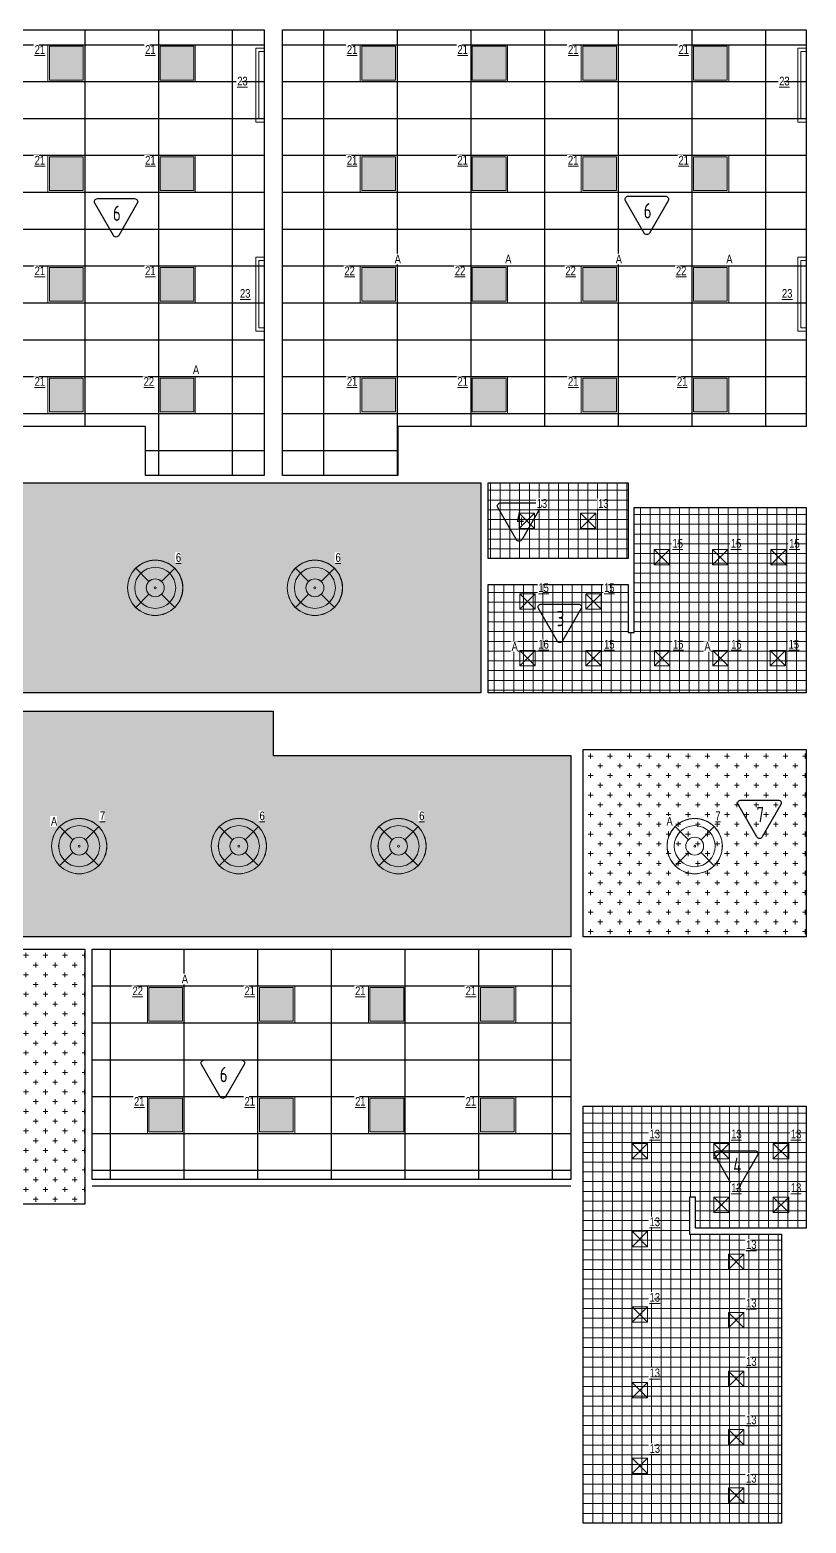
# Model space of a CAD drawing. Header units: millimetres. Extents: x -547274 to 397870, y -45599 to 141350.
# Drawn here: x 233734 to 246376, y 61656 to 85951 of the extents above; entities that cross this region are included whole.
import ezdxf

# ---------------------------------------------------------------- set-up
doc = ezdxf.new("R2010")
doc.units = ezdxf.units.MM
for name, color, linetype, lineweight in [('_ЭОМ_ОБЩ_Освещение_текст тип светильника', 172, 'Continuous', 50), ('_ЭОМ_светильник А', 1, 'Continuous', 35), ('_ЭОМ_светильник Р', 4, 'Continuous', 35), ('АР_Потолки_Штриховка', 252, 'Continuous', 0)]:
    doc.layers.add(name, color=color, linetype=linetype, lineweight=lineweight)
doc.layers.add('X-ref Light', color=250, linetype='Continuous')
doc.layers.add('Штриховка в сечении', color=7, linetype='Continuous')
for name, color, linetype, lineweight, true_color in [('АР_Потолок_Грильято_белый_50х50', 7, 'Continuous', 5, 0x8e00bd), ('АР_Потолок_Грильято_черный_50х50', 7, 'Continuous', 5, 0xfa3e00), ('АР_Потолок_Покраска', 7, 'Continuous', 5, 0x007399)]:
    doc.layers.add(name, color=color, linetype=linetype, lineweight=lineweight, true_color=true_color)
doc.layers.get('X-ref Light').off()
doc.styles.add('ISOCPEUR', font='isocpeur.ttf', dxfattribs={"height": 800})
doc.styles.add('ГОСТ', font='cad.shx', dxfattribs={"width": 0.8})

# ---------------------------------------------------------------- blocks, each defined once
blk = doc.blocks.new('A$C4757d704')
at = {"true_color": 0xf8f6b0, "transparency": 33554687}
h = blk.add_hatch(color=51, dxfattribs=at)
h.dxf.hatch_style = 1
h.paths.add_polyline_path([(214, 686), (132, 768, 0.198841), (0, 450, 0.198983), (132, 132), (214, 214, -0.198912), (116, 450, -0.198912)])
edge = h.paths.add_edge_path()
edge.add_arc((450, 450), 334, 135, 180)
edge.add_arc((450, 450), 334, 180, 225)
edge.add_line((214, 214), (347, 347))
edge.add_ellipse((450, 450), major_axis=(-146, 0), ratio=1, start_angle=315, end_angle=405, ccw=False)
edge.add_line((347, 553), (214, 686))
edge = h.paths.add_edge_path()
edge.add_line((214, 686), (347, 553))
edge.add_ellipse((450, 450), major_axis=(-146, 0), ratio=1, start_angle=225, end_angle=315, ccw=False)
edge.add_line((553, 553), (686, 686))
edge.add_arc((450, 450), 334, 45, 135)
h.paths.add_polyline_path([(132, 768), (214, 686, -0.414214), (686, 686), (768, 768, 0.414374)])
h.paths.add_polyline_path([(768, 768), (686, 686, -0.198912), (784, 450, -0.198912), (686, 214), (768, 132, 0.198983), (900, 450, 0.198841)])
edge = h.paths.add_edge_path()
edge.add_line((686, 686), (553, 553))
edge.add_ellipse((450, 450), major_axis=(-146, 0), ratio=1, start_angle=495, end_angle=585, ccw=False)
edge.add_line((553, 347), (686, 214))
edge.add_arc((450, 450), 334, 315, 360)
edge.add_arc((450, 450), 334, 0, 45)
edge = h.paths.add_edge_path()
edge.add_ellipse((450, 450), major_axis=(-146, 0), ratio=1, start_angle=405, end_angle=495, ccw=False)
edge.add_line((347, 347), (214, 214))
edge.add_arc((450, 450), 334, 225, 315)
edge.add_line((686, 214), (553, 347))
h.paths.add_polyline_path([(768, 132), (686, 214, -0.414214), (214, 214), (132, 132, 0.414054)])
edge = h.paths.add_edge_path()
edge.add_ellipse((450, 450), major_axis=(-146, 0), ratio=1, start_angle=495, end_angle=585)
edge.add_ellipse((450, 450), major_axis=(-146, 0), ratio=1, start_angle=225, end_angle=315)
edge.add_ellipse((450, 450), major_axis=(-146, 0), ratio=1, start_angle=315, end_angle=405)
edge.add_ellipse((450, 450), major_axis=(-146, 0), ratio=1, start_angle=405, end_angle=495)
edge = h.paths.add_edge_path(flags=0)
edge.add_ellipse((450, 450), major_axis=(-14.6, 0), ratio=1, start_angle=0, end_angle=360)
edge = h.paths.add_edge_path(flags=16)
edge.add_ellipse((450, 450), major_axis=(-14.6, 0), ratio=1, start_angle=0, end_angle=360)
at = {"layer": 'АР_Потолки_Штриховка', "color": 18, "ltscale": 100, "true_color": 0x000000}
for points in [[(132, 768), (347, 553)], [(768, 768), (553, 553)], [(347, 347), (132, 132)], [(553, 347), (768, 132)]]:
    blk.add_lwpolyline(points, dxfattribs=at)
for radius in [450, 334]:
    blk.add_circle((450, 450), radius, dxfattribs=at)
for major_axis in [(-146, 0), (-146, 0), (-14.6, 0)]:
    blk.add_ellipse((450, 450), major_axis=major_axis, ratio=1, start_param=3.926991, end_param=10.210176, dxfattribs=at)
blk = doc.blocks.new('Кососвет')
at = {"color": 0, "linetype": 'ByBlock', "lineweight": -2, "ltscale": 40}
for points in [[(-600, 26), (600, 26), (600, -111)], [(-600, 26), (-600, -111)], [(-600, -111), (-550, -111)], [(-550, -24), (550, -24)], [(-550, -111), (-550, -24)], [(600, -111), (550, -111), (550, -24)]]:
    blk.add_lwpolyline(points, dxfattribs=at)
blk = doc.blocks.new('RVE-SLIM-PRIME-595')
at = {"layer": 'Штриховка в сечении', "lineweight": 9, "ltscale": 1000, "true_color": 0xf8f6b0, "transparency": 33554636}
h = blk.add_hatch(color=51, dxfattribs=at)
h.dxf.hatch_style = 1
h.paths.add_polyline_path([(275, 275), (-275, 275), (-275, -275), (275, -275)])
at = {"color": 0, "linetype": 'ByBlock', "lineweight": -2, "ltscale": 40}
for points in [[(300, -300), (-300, -300), (-300, 300), (300, 300)], [(275, -275), (-275, -275), (-275, 275), (275, 275)]]:
    blk.add_lwpolyline(points, close=True, dxfattribs=at)
blk = doc.blocks.new('светильник школа коридор')
at = {"color": 0, "linetype": 'ByBlock', "lineweight": -2}
for points in [[(-318, 318), (-103, 103)], [(318, 318), (103, 103)], [(-103, -103), (-318, -318)], [(103, -103), (318, -318)]]:
    blk.add_lwpolyline(points, dxfattribs=at)
blk.add_circle((0, 0), 334, dxfattribs=at)
for major_axis in [(-450, 0), (-146, 0), (-146, 0), (-14.6, 0)]:
    blk.add_ellipse((0, 0), major_axis=major_axis, ratio=1, start_param=3.926991, end_param=10.210176, dxfattribs=at)
blk = doc.blocks.new('40 НА 40 ГРИЛЬЯТО ДЛЯ 50')
at = {"color": 0, "linetype": 'ByBlock', "lineweight": -2, "ltscale": 100}
for points in [[(125, -125), (-125, -125), (-125, 125), (125, 125), (125, -125)], [(125, 125), (-125, -125)], [(-125, 125), (125, -125)]]:
    blk.add_lwpolyline(points, dxfattribs=at)

msp = doc.modelspace()

# ---------------------------------------------------------------- hatches: boundary and pattern name
at = {"layer": 'АР_Потолки_Штриховка', "ltscale": 100, "true_color": 0xf8f6b0}
h = msp.add_hatch(color=51, dxfattribs=at)
h.dxf.hatch_style = 1
h.paths.add_polyline_path([(234053.9, 85134.6), (234603.9, 85134.6), (234603.9, 85684.6), (234053.9, 85684.6)])
h = msp.add_hatch(color=51, dxfattribs=at)
h.dxf.hatch_style = 1
h.paths.add_polyline_path([(235853.9, 85134.6), (236403.9, 85134.6), (236403.9, 85684.6), (235853.9, 85684.6)])
h = msp.add_hatch(color=51, dxfattribs=at)
h.dxf.hatch_style = 1
h.paths.add_polyline_path([(239138.9, 85134.5), (239688.9, 85134.5), (239688.9, 85684.5), (239138.9, 85684.5)])
h = msp.add_hatch(color=51, dxfattribs=at)
h.dxf.hatch_style = 1
h.paths.add_polyline_path([(240938.9, 85134.5), (241488.9, 85134.5), (241488.9, 85684.5), (240938.9, 85684.5)])
h = msp.add_hatch(color=51, dxfattribs=at)
h.dxf.hatch_style = 1
h.paths.add_polyline_path([(242738.9, 85134.5), (243288.9, 85134.5), (243288.9, 85684.5), (242738.9, 85684.5)])
h = msp.add_hatch(color=51, dxfattribs=at)
h.dxf.hatch_style = 1
h.paths.add_polyline_path([(244538.9, 85134.5), (245088.9, 85134.5), (245088.9, 85684.5), (244538.9, 85684.5)])
h = msp.add_hatch(color=51, dxfattribs=at)
h.dxf.hatch_style = 1
h.paths.add_polyline_path([(234053.9, 83334.6), (234603.9, 83334.6), (234603.9, 83884.6), (234053.9, 83884.6)])
h = msp.add_hatch(color=51, dxfattribs=at)
h.dxf.hatch_style = 1
h.paths.add_polyline_path([(235853.9, 83334.6), (236403.9, 83334.6), (236403.9, 83884.6), (235853.9, 83884.6)])
h = msp.add_hatch(color=51, dxfattribs=at)
h.dxf.hatch_style = 1
h.paths.add_polyline_path([(239138.9, 83334.5), (239688.9, 83334.5), (239688.9, 83884.5), (239138.9, 83884.5)])
h = msp.add_hatch(color=51, dxfattribs=at)
h.dxf.hatch_style = 1
h.paths.add_polyline_path([(240938.9, 83334.5), (241488.9, 83334.5), (241488.9, 83884.5), (240938.9, 83884.5)])
h = msp.add_hatch(color=51, dxfattribs=at)
h.dxf.hatch_style = 1
h.paths.add_polyline_path([(242738.9, 83334.5), (243288.9, 83334.5), (243288.9, 83884.5), (242738.9, 83884.5)])
h = msp.add_hatch(color=51, dxfattribs=at)
h.dxf.hatch_style = 1
h.paths.add_polyline_path([(244538.9, 83334.5), (245088.9, 83334.5), (245088.9, 83884.5), (244538.9, 83884.5)])
h = msp.add_hatch(color=51, dxfattribs=at)
h.dxf.hatch_style = 1
h.paths.add_polyline_path([(234053.9, 81534.6), (234603.9, 81534.6), (234603.9, 82084.6), (234053.9, 82084.6)])
h = msp.add_hatch(color=51, dxfattribs=at)
h.dxf.hatch_style = 1
h.paths.add_polyline_path([(235853.9, 81534.6), (236403.9, 81534.6), (236403.9, 82084.6), (235853.9, 82084.6)])
h = msp.add_hatch(color=51, dxfattribs=at)
h.dxf.hatch_style = 1
h.paths.add_polyline_path([(239138.9, 81534.5), (239688.9, 81534.5), (239688.9, 82084.5), (239138.9, 82084.5)])
h = msp.add_hatch(color=51, dxfattribs=at)
h.dxf.hatch_style = 1
h.paths.add_polyline_path([(240938.9, 81534.5), (241488.9, 81534.5), (241488.9, 82084.5), (240938.9, 82084.5)])
h = msp.add_hatch(color=51, dxfattribs=at)
h.dxf.hatch_style = 1
h.paths.add_polyline_path([(242738.9, 81534.5), (243288.9, 81534.5), (243288.9, 82084.5), (242738.9, 82084.5)])
h = msp.add_hatch(color=51, dxfattribs=at)
h.dxf.hatch_style = 1
h.paths.add_polyline_path([(244538.9, 81534.5), (245088.9, 81534.5), (245088.9, 82084.5), (244538.9, 82084.5)])
h = msp.add_hatch(color=51, dxfattribs=at)
h.dxf.hatch_style = 1
h.paths.add_polyline_path([(234053.9, 79734.6), (234603.9, 79734.6), (234603.9, 80284.6), (234053.9, 80284.6)])
h = msp.add_hatch(color=51, dxfattribs=at)
h.dxf.hatch_style = 1
h.paths.add_polyline_path([(235853.9, 79734.6), (236403.9, 79734.6), (236403.9, 80284.6), (235853.9, 80284.6)])
h = msp.add_hatch(color=51, dxfattribs=at)
h.dxf.hatch_style = 1
h.paths.add_polyline_path([(239138.9, 79734.5), (239688.9, 79734.5), (239688.9, 80284.5), (239138.9, 80284.5)])
h = msp.add_hatch(color=51, dxfattribs=at)
h.dxf.hatch_style = 1
h.paths.add_polyline_path([(240938.9, 79734.5), (241488.9, 79734.5), (241488.9, 80284.5), (240938.9, 80284.5)])
h = msp.add_hatch(color=51, dxfattribs=at)
h.dxf.hatch_style = 1
h.paths.add_polyline_path([(242738.9, 79734.5), (243288.9, 79734.5), (243288.9, 80284.5), (242738.9, 80284.5)])
h = msp.add_hatch(color=51, dxfattribs=at)
h.dxf.hatch_style = 1
h.paths.add_polyline_path([(244538.9, 79734.5), (245088.9, 79734.5), (245088.9, 80284.5), (244538.9, 80284.5)])
h = msp.add_hatch(color=51, dxfattribs=at)
h.dxf.hatch_style = 1
h.paths.add_polyline_path([(235672.3, 69820.7), (236222.3, 69820.7), (236222.3, 70370.7), (235672.3, 70370.7)])
h = msp.add_hatch(color=51, dxfattribs=at)
h.dxf.hatch_style = 1
h.paths.add_polyline_path([(237472.3, 69820.7), (238022.3, 69820.7), (238022.3, 70370.7), (237472.3, 70370.7)])
h = msp.add_hatch(color=51, dxfattribs=at)
h.dxf.hatch_style = 1
h.paths.add_polyline_path([(239272.3, 69820.7), (239822.3, 69820.7), (239822.3, 70370.7), (239272.3, 70370.7)])
h = msp.add_hatch(color=51, dxfattribs=at)
h.dxf.hatch_style = 1
h.paths.add_polyline_path([(241072.3, 69820.7), (241622.3, 69820.7), (241622.3, 70370.7), (241072.3, 70370.7)])
h = msp.add_hatch(color=51, dxfattribs=at)
h.dxf.hatch_style = 1
h.paths.add_polyline_path([(235672.3, 68020.7), (236222.3, 68020.7), (236222.3, 68570.7), (235672.3, 68570.7)])
h = msp.add_hatch(color=51, dxfattribs=at)
h.dxf.hatch_style = 1
h.paths.add_polyline_path([(237472.3, 68020.7), (238022.3, 68020.7), (238022.3, 68570.7), (237472.3, 68570.7)])
h = msp.add_hatch(color=51, dxfattribs=at)
h.dxf.hatch_style = 1
h.paths.add_polyline_path([(239272.3, 68020.7), (239822.3, 68020.7), (239822.3, 68570.7), (239272.3, 68570.7)])
h = msp.add_hatch(color=51, dxfattribs=at)
h.dxf.hatch_style = 1
h.paths.add_polyline_path([(241072.3, 68020.7), (241622.3, 68020.7), (241622.3, 68570.7), (241072.3, 68570.7)])
at = {"layer": 'АР_Потолок_Грильято_белый_50х50', "transparency": 33554559}
h = msp.add_hatch(dxfattribs=at)
h.set_pattern_fill('ANSI37', color=256, scale=50, angle=45)
h.set_pattern_definition([(90, (243455.3, 77348.65), (-158.75, 0), []), (180, (243455.3, 77348.65), (0, -158.75), [])])
h.paths.add_polyline_path([(241198.2, 78580.3), (243475.3, 78580.3), (243475.3, 77348.7), (241198.2, 77348.7)])
h = msp.add_hatch(dxfattribs=at)
h.set_pattern_fill('ANSI37', color=256, scale=50, angle=45)
h.set_pattern_definition([(90, (242745.61, 61655.68), (-158.75, 0), []), (180, (242745.61, 61655.68), (0, -158.75), [])])
h.paths.add_polyline_path([(242745.6, 68441.9), (246375.6, 68441.9), (246375.6, 66456.9), (244574.6, 66456.9), (244574.6, 66956.9), (244474.6, 66956.9), (244474.6, 66356.9), (245973.4, 66356.9), (245973.4, 61655.7), (242745.6, 61655.7)])
at = {"layer": 'АР_Потолок_Грильято_черный_50х50', "transparency": 33554559}
h = msp.add_hatch(dxfattribs=at)
h.set_pattern_fill('ANSI37', color=256, scale=50, angle=45)
h.set_pattern_definition([(90, (246375.62, 78065.62), (-158.75, 0), []), (180, (246375.62, 78065.62), (0, -158.75), [])])
h.paths.add_polyline_path([(243575.3, 78181.4), (246375.6, 78181.4), (246375.6, 75165.6), (241197.9, 75165.6), (241198.1, 76928.4), (243475.1, 76928.3), (243475.5, 76146.4), (243575.3, 76146.4)])
at = {"layer": 'АР_Потолок_Покраска'}
h = msp.add_hatch(dxfattribs=at)
h.set_pattern_fill('CROSS', color=256, scale=25)
h.set_pattern_definition([(0, (271876.31, 0.0003), (158.75, 158.75), [79.375, -238.125]), (90, (271916, -39.69), (-158.75, 158.75), [79.375, -238.125])])
h.paths.add_polyline_path([(241078.2, 78580.3), (241077.9, 75165.7), (217473.3, 75165.7), (217473, 78580.3)])
h = msp.add_hatch(dxfattribs=at)
h.set_pattern_fill('CROSS', color=256, scale=25)
h.set_pattern_definition([(0, (271876.31, 0.001), (158.75, 158.75), [79.375, -238.125]), (90, (271916, -39.69), (-158.75, 158.75), [79.375, -238.125])])
h.paths.add_polyline_path([(216130.6, 74144.5), (220935.6, 74144.5), (220935.6, 74865.7), (237695.6, 74865.7), (237695.6, 74144.5), (242545.6, 74144.5), (242545.6, 71195.7), (216130.6, 71195.7)])
h = msp.add_hatch(dxfattribs=at)
h.set_pattern_fill('CROSS', color=256, scale=25)
h.set_pattern_definition([(0, (271876.31, -3e-11), (158.75, 158.75), [79.375, -238.125]), (90, (271916, -39.69), (-158.75, 158.75), [79.375, -238.125])])
h.paths.add_polyline_path([(242745.6, 74244.5), (246375.6, 74244.5), (246375.6, 71195.7), (242745.6, 71195.7)])
h = msp.add_hatch(dxfattribs=at)
h.set_pattern_fill('CROSS', color=256, scale=25)
h.set_pattern_definition([(0, (-26559.93, 56765.23), (158.75, 158.75), [79.375, -238.125]), (90, (-26520.24, 56725.54), (-158.75, 158.75), [79.375, -238.125])])
h.paths.add_polyline_path([(224390.6, 70993.8), (234629, 70995.7), (234629, 66845.7), (224390.6, 66845.7)])

# ---------------------------------------------------------------- linework, layer by layer
for points in [[(229305.6, 85950.7), (237550.6, 85950.7), (237550.6, 78700.3), (235616.9, 78700.3), (235616.9, 79498.5), (229305.5, 79498.5)], [(237850.6, 85950.7), (246375.6, 85950.7), (246375.6, 79498.5), (239728.5, 79498.5), (239728.5, 78700.3), (237850.6, 78700.3)], [(241078.2, 78580.3), (241077.9, 75165.7), (217473.3, 75165.7), (217473, 78580.3)], [(241198.2, 78580.3), (243475.3, 78580.3), (243475.3, 77348.7), (241198.2, 77348.7)], [(243575.3, 78181.4), (246375.6, 78181.4), (246375.6, 75165.6), (241197.9, 75165.6), (241198.1, 76928.4), (243475.1, 76928.3), (243475.5, 76146.4), (243575.3, 76146.4)], [(216130.6, 74144.5), (220935.6, 74144.5), (220935.6, 74865.7), (237695.6, 74865.7), (237695.6, 74144.5), (242545.6, 74144.5), (242545.6, 71195.7), (216130.6, 71195.7)], [(242745.6, 74244.5), (246375.6, 74244.5), (246375.6, 71195.7), (242745.6, 71195.7)], [(224390.6, 70993.8), (234629, 70995.7), (234629, 66845.7), (224390.6, 66845.7)], [(234749, 70995.7), (242545.6, 70995.7), (242545.6, 67245.7), (234749, 67245.7)], [(242745.6, 68441.9), (246375.6, 68441.9), (246375.6, 66456.9), (244574.6, 66456.9), (244574.6, 66956.9), (244474.6, 66956.9), (244474.6, 66356.9), (245973.4, 66356.9), (245973.4, 61655.7), (242745.6, 61655.7)]]:
    msp.add_lwpolyline(points, close=True)
for points in [[(234628.9, 85950.7), (234628.9, 79498.5)], [(235828.9, 85950.7), (235828.9, 78700.3)], [(237028.9, 85950.7), (237028.9, 78700.3)], [(238513.9, 85950.7), (238513.9, 78700.3)], [(239713.9, 85950.7), (239713.9, 78700.3)], [(240913.9, 85950.7), (240913.9, 79498.5)], [(242113.9, 85950.7), (242113.9, 79498.5)], [(243313.9, 85950.7), (243313.9, 79498.5)], [(244513.9, 85950.7), (244513.9, 79498.5)], [(245713.9, 85950.7), (245713.9, 79498.5)], [(229305.6, 85709.5), (237550.6, 85709.6)], [(237850.6, 85709.5), (246375.6, 85709.5)], [(229305.6, 85109.5), (237550.6, 85109.6)], [(237850.6, 85109.5), (246375.6, 85109.5)], [(229305.6, 84509.5), (237550.6, 84509.6)], [(237850.6, 84509.5), (246375.6, 84509.5)], [(229305.6, 83909.5), (237550.6, 83909.6)], [(237850.6, 83909.5), (246375.6, 83909.5)], [(229305.6, 83309.5), (237550.6, 83309.6)], [(237850.6, 83309.5), (246375.6, 83309.5)], [(229305.6, 82709.5), (237550.6, 82709.6)], [(237850.6, 82709.5), (246375.6, 82709.5)], [(229305.6, 82109.5), (237550.6, 82109.6)], [(237850.6, 82109.5), (246375.6, 82109.5)], [(229305.6, 81509.5), (237550.6, 81509.6)], [(237850.6, 81509.5), (246375.6, 81509.5)], [(229305.6, 80909.5), (237550.6, 80909.6)], [(237850.6, 80909.5), (246375.6, 80909.5)], [(229305.6, 80309.5), (237550.6, 80309.6)], [(237850.6, 80309.5), (246375.6, 80309.5)], [(229305.5, 79709.5), (237550.6, 79709.6)], [(237850.6, 79709.5), (246375.6, 79709.5)], [(235616.9, 79109.6), (237550.6, 79109.6)], [(237850.6, 79109.5), (239728.5, 79109.5)], [(235047.3, 67245.7), (235047.3, 70995.7)], [(236247.3, 67245.7), (236247.3, 70995.7)], [(237447.3, 67245.7), (237447.3, 70995.7)], [(238647.3, 67245.7), (238647.3, 70995.7)], [(239847.3, 67245.7), (239847.3, 70995.7)], [(241047.3, 67245.7), (241047.3, 70995.7)], [(242247.3, 67245.7), (242247.3, 70995.7)], [(234749, 70395.7), (242545.6, 70395.7)], [(234749, 69795.7), (242545.6, 69795.7)], [(234749, 69195.7), (242545.6, 69195.7)], [(234749, 68595.7), (242545.6, 68595.7)], [(234749, 67995.7), (242545.6, 67995.7)], [(234749, 67395.7), (242545.6, 67395.7)], [(234749, 67145.7), (242545.6, 67145.7)]]:
    msp.add_lwpolyline(points)
for points in [[(234834.5, 83204.4), (235440.8, 83204.4, -0.5773495), (235484.1, 83129.4), (235180.9, 82604.4, -0.5773541), (235094.3, 82604.4), (234791.2, 83129.4, -0.5773491), (234834.5, 83204.4, -0.0000017)], [(243477.7, 83245.1), (244083.9, 83245.1, -0.5773495), (244127.2, 83170.1), (243824.1, 82645.1, -0.5773541), (243737.5, 82645.1), (243434.4, 83170.1, -0.5773491), (243477.7, 83245.1, -0.0000017)], [(241399, 78254.8), (242005.3, 78254.8, -0.5773495), (242048.6, 78179.8), (241745.5, 77654.8, -0.5773541), (241658.9, 77654.8), (241355.7, 78179.8, -0.5773491), (241399, 78254.8, -0.0000017)], [(242060.6, 76609.1), (242666.8, 76609.1, -0.5773495), (242710.1, 76534.1), (242407, 76009.1, -0.5773541), (242320.4, 76009.1), (242017.3, 76534.1, -0.5773491), (242060.6, 76609.1, -0.0000017)], [(245314, 73420.2), (245920.2, 73420.2, -0.5773495), (245963.5, 73345.2), (245660.4, 72820.2, -0.5773541), (245573.8, 72820.2), (245270.7, 73345.2, -0.5773491), (245314, 73420.2, -0.0000017)], [(236573.8, 69191.2), (237180.1, 69191.2, -0.5773495), (237223.4, 69116.2), (236920.3, 68591.2, -0.5773541), (236833.7, 68591.2), (236530.5, 69116.2, -0.5773491), (236573.8, 69191.2, -0.0000017)], [(244934.3, 67715.3), (245540.5, 67715.3, -0.5773495), (245583.8, 67640.3), (245280.7, 67115.3, -0.5773541), (245194.1, 67115.3), (244891, 67640.3, -0.5773491), (244934.3, 67715.3, -0.0000017)]]:
    msp.add_lwpolyline(points, format="xyb")
at = {"layer": 'АР_Потолки_Штриховка', "color": 18, "ltscale": 100, "true_color": 0x000000}
for points in [[(234628.9, 85109.6), (234028.9, 85109.6), (234028.9, 85709.6), (234628.9, 85709.6)], [(234603.9, 85134.6), (234053.9, 85134.6), (234053.9, 85684.6), (234603.9, 85684.6)], [(236428.9, 85109.6), (235828.9, 85109.6), (235828.9, 85709.6), (236428.9, 85709.6)], [(236403.9, 85134.6), (235853.9, 85134.6), (235853.9, 85684.6), (236403.9, 85684.6)], [(239713.9, 85109.5), (239113.9, 85109.5), (239113.9, 85709.5), (239713.9, 85709.5)], [(239688.9, 85134.5), (239138.9, 85134.5), (239138.9, 85684.5), (239688.9, 85684.5)], [(241513.9, 85109.5), (240913.9, 85109.5), (240913.9, 85709.5), (241513.9, 85709.5)], [(241488.9, 85134.5), (240938.9, 85134.5), (240938.9, 85684.5), (241488.9, 85684.5)], [(243313.9, 85109.5), (242713.9, 85109.5), (242713.9, 85709.5), (243313.9, 85709.5)], [(243288.9, 85134.5), (242738.9, 85134.5), (242738.9, 85684.5), (243288.9, 85684.5)], [(245113.9, 85109.5), (244513.9, 85109.5), (244513.9, 85709.5), (245113.9, 85709.5)], [(245088.9, 85134.5), (244538.9, 85134.5), (244538.9, 85684.5), (245088.9, 85684.5)], [(234628.9, 83309.6), (234028.9, 83309.6), (234028.9, 83909.6), (234628.9, 83909.6)], [(234603.9, 83334.6), (234053.9, 83334.6), (234053.9, 83884.6), (234603.9, 83884.6)], [(236428.9, 83309.6), (235828.9, 83309.6), (235828.9, 83909.6), (236428.9, 83909.6)], [(236403.9, 83334.6), (235853.9, 83334.6), (235853.9, 83884.6), (236403.9, 83884.6)], [(239713.9, 83309.5), (239113.9, 83309.5), (239113.9, 83909.5), (239713.9, 83909.5)], [(239688.9, 83334.5), (239138.9, 83334.5), (239138.9, 83884.5), (239688.9, 83884.5)], [(241513.9, 83309.5), (240913.9, 83309.5), (240913.9, 83909.5), (241513.9, 83909.5)], [(241488.9, 83334.5), (240938.9, 83334.5), (240938.9, 83884.5), (241488.9, 83884.5)], [(243313.9, 83309.5), (242713.9, 83309.5), (242713.9, 83909.5), (243313.9, 83909.5)], [(243288.9, 83334.5), (242738.9, 83334.5), (242738.9, 83884.5), (243288.9, 83884.5)], [(245113.9, 83309.5), (244513.9, 83309.5), (244513.9, 83909.5), (245113.9, 83909.5)], [(245088.9, 83334.5), (244538.9, 83334.5), (244538.9, 83884.5), (245088.9, 83884.5)], [(234628.9, 81509.6), (234028.9, 81509.6), (234028.9, 82109.6), (234628.9, 82109.6)], [(234603.9, 81534.6), (234053.9, 81534.6), (234053.9, 82084.6), (234603.9, 82084.6)], [(236428.9, 81509.6), (235828.9, 81509.6), (235828.9, 82109.6), (236428.9, 82109.6)], [(236403.9, 81534.6), (235853.9, 81534.6), (235853.9, 82084.6), (236403.9, 82084.6)], [(239713.9, 81509.5), (239113.9, 81509.5), (239113.9, 82109.5), (239713.9, 82109.5)], [(239688.9, 81534.5), (239138.9, 81534.5), (239138.9, 82084.5), (239688.9, 82084.5)], [(241513.9, 81509.5), (240913.9, 81509.5), (240913.9, 82109.5), (241513.9, 82109.5)], [(241488.9, 81534.5), (240938.9, 81534.5), (240938.9, 82084.5), (241488.9, 82084.5)], [(243313.9, 81509.5), (242713.9, 81509.5), (242713.9, 82109.5), (243313.9, 82109.5)], [(243288.9, 81534.5), (242738.9, 81534.5), (242738.9, 82084.5), (243288.9, 82084.5)], [(245113.9, 81509.5), (244513.9, 81509.5), (244513.9, 82109.5), (245113.9, 82109.5)], [(245088.9, 81534.5), (244538.9, 81534.5), (244538.9, 82084.5), (245088.9, 82084.5)], [(234628.9, 79709.6), (234028.9, 79709.6), (234028.9, 80309.6), (234628.9, 80309.6)], [(234603.9, 79734.6), (234053.9, 79734.6), (234053.9, 80284.6), (234603.9, 80284.6)], [(236428.9, 79709.6), (235828.9, 79709.6), (235828.9, 80309.6), (236428.9, 80309.6)], [(236403.9, 79734.6), (235853.9, 79734.6), (235853.9, 80284.6), (236403.9, 80284.6)], [(239713.9, 79709.5), (239113.9, 79709.5), (239113.9, 80309.5), (239713.9, 80309.5)], [(239688.9, 79734.5), (239138.9, 79734.5), (239138.9, 80284.5), (239688.9, 80284.5)], [(241513.9, 79709.5), (240913.9, 79709.5), (240913.9, 80309.5), (241513.9, 80309.5)], [(241488.9, 79734.5), (240938.9, 79734.5), (240938.9, 80284.5), (241488.9, 80284.5)], [(243313.9, 79709.5), (242713.9, 79709.5), (242713.9, 80309.5), (243313.9, 80309.5)], [(243288.9, 79734.5), (242738.9, 79734.5), (242738.9, 80284.5), (243288.9, 80284.5)], [(245113.9, 79709.5), (244513.9, 79709.5), (244513.9, 80309.5), (245113.9, 80309.5)], [(245088.9, 79734.5), (244538.9, 79734.5), (244538.9, 80284.5), (245088.9, 80284.5)], [(236247.3, 69795.7), (235647.3, 69795.7), (235647.3, 70395.7), (236247.3, 70395.7)], [(236222.3, 69820.7), (235672.3, 69820.7), (235672.3, 70370.7), (236222.3, 70370.7)], [(238047.3, 69795.7), (237447.3, 69795.7), (237447.3, 70395.7), (238047.3, 70395.7)], [(238022.3, 69820.7), (237472.3, 69820.7), (237472.3, 70370.7), (238022.3, 70370.7)], [(239847.3, 69795.7), (239247.3, 69795.7), (239247.3, 70395.7), (239847.3, 70395.7)], [(239822.3, 69820.7), (239272.3, 69820.7), (239272.3, 70370.7), (239822.3, 70370.7)], [(241647.3, 69795.7), (241047.3, 69795.7), (241047.3, 70395.7), (241647.3, 70395.7)], [(241622.3, 69820.7), (241072.3, 69820.7), (241072.3, 70370.7), (241622.3, 70370.7)], [(236247.3, 67995.7), (235647.3, 67995.7), (235647.3, 68595.7), (236247.3, 68595.7)], [(236222.3, 68020.7), (235672.3, 68020.7), (235672.3, 68570.7), (236222.3, 68570.7)], [(238047.3, 67995.7), (237447.3, 67995.7), (237447.3, 68595.7), (238047.3, 68595.7)], [(238022.3, 68020.7), (237472.3, 68020.7), (237472.3, 68570.7), (238022.3, 68570.7)], [(239847.3, 67995.7), (239247.3, 67995.7), (239247.3, 68595.7), (239847.3, 68595.7)], [(239822.3, 68020.7), (239272.3, 68020.7), (239272.3, 68570.7), (239822.3, 68570.7)], [(241647.3, 67995.7), (241047.3, 67995.7), (241047.3, 68595.7), (241647.3, 68595.7)], [(241622.3, 68020.7), (241072.3, 68020.7), (241072.3, 68570.7), (241622.3, 68570.7)]]:
    msp.add_lwpolyline(points, close=True, dxfattribs=at)
at = {"layer": 'АР_Потолки_Штриховка', "color": 18, "lineweight": 18, "ltscale": 100, "true_color": 0x000000}
for points in [[(234628.9, 85109.6), (234028.9, 85109.6), (234028.9, 85709.6), (234628.9, 85709.6)], [(234603.9, 85134.6), (234053.9, 85134.6), (234053.9, 85684.6), (234603.9, 85684.6)], [(236428.9, 85109.6), (235828.9, 85109.6), (235828.9, 85709.6), (236428.9, 85709.6)], [(236403.9, 85134.6), (235853.9, 85134.6), (235853.9, 85684.6), (236403.9, 85684.6)], [(239713.9, 85109.5), (239113.9, 85109.5), (239113.9, 85709.5), (239713.9, 85709.5)], [(239688.9, 85134.5), (239138.9, 85134.5), (239138.9, 85684.5), (239688.9, 85684.5)], [(241513.9, 85109.5), (240913.9, 85109.5), (240913.9, 85709.5), (241513.9, 85709.5)], [(241488.9, 85134.5), (240938.9, 85134.5), (240938.9, 85684.5), (241488.9, 85684.5)], [(243313.9, 85109.5), (242713.9, 85109.5), (242713.9, 85709.5), (243313.9, 85709.5)], [(243288.9, 85134.5), (242738.9, 85134.5), (242738.9, 85684.5), (243288.9, 85684.5)], [(245113.9, 85109.5), (244513.9, 85109.5), (244513.9, 85709.5), (245113.9, 85709.5)], [(245088.9, 85134.5), (244538.9, 85134.5), (244538.9, 85684.5), (245088.9, 85684.5)], [(234628.9, 83309.6), (234028.9, 83309.6), (234028.9, 83909.6), (234628.9, 83909.6)], [(234603.9, 83334.6), (234053.9, 83334.6), (234053.9, 83884.6), (234603.9, 83884.6)], [(236428.9, 83309.6), (235828.9, 83309.6), (235828.9, 83909.6), (236428.9, 83909.6)], [(236403.9, 83334.6), (235853.9, 83334.6), (235853.9, 83884.6), (236403.9, 83884.6)], [(239713.9, 83309.5), (239113.9, 83309.5), (239113.9, 83909.5), (239713.9, 83909.5)], [(239688.9, 83334.5), (239138.9, 83334.5), (239138.9, 83884.5), (239688.9, 83884.5)], [(241513.9, 83309.5), (240913.9, 83309.5), (240913.9, 83909.5), (241513.9, 83909.5)], [(241488.9, 83334.5), (240938.9, 83334.5), (240938.9, 83884.5), (241488.9, 83884.5)], [(243313.9, 83309.5), (242713.9, 83309.5), (242713.9, 83909.5), (243313.9, 83909.5)], [(243288.9, 83334.5), (242738.9, 83334.5), (242738.9, 83884.5), (243288.9, 83884.5)], [(245113.9, 83309.5), (244513.9, 83309.5), (244513.9, 83909.5), (245113.9, 83909.5)], [(245088.9, 83334.5), (244538.9, 83334.5), (244538.9, 83884.5), (245088.9, 83884.5)], [(234628.9, 81509.6), (234028.9, 81509.6), (234028.9, 82109.6), (234628.9, 82109.6)], [(234603.9, 81534.6), (234053.9, 81534.6), (234053.9, 82084.6), (234603.9, 82084.6)], [(236428.9, 81509.6), (235828.9, 81509.6), (235828.9, 82109.6), (236428.9, 82109.6)], [(236403.9, 81534.6), (235853.9, 81534.6), (235853.9, 82084.6), (236403.9, 82084.6)], [(239713.9, 81509.5), (239113.9, 81509.5), (239113.9, 82109.5), (239713.9, 82109.5)], [(239688.9, 81534.5), (239138.9, 81534.5), (239138.9, 82084.5), (239688.9, 82084.5)], [(241513.9, 81509.5), (240913.9, 81509.5), (240913.9, 82109.5), (241513.9, 82109.5)], [(241488.9, 81534.5), (240938.9, 81534.5), (240938.9, 82084.5), (241488.9, 82084.5)], [(243313.9, 81509.5), (242713.9, 81509.5), (242713.9, 82109.5), (243313.9, 82109.5)], [(243288.9, 81534.5), (242738.9, 81534.5), (242738.9, 82084.5), (243288.9, 82084.5)], [(245113.9, 81509.5), (244513.9, 81509.5), (244513.9, 82109.5), (245113.9, 82109.5)], [(245088.9, 81534.5), (244538.9, 81534.5), (244538.9, 82084.5), (245088.9, 82084.5)], [(234628.9, 79709.6), (234028.9, 79709.6), (234028.9, 80309.6), (234628.9, 80309.6)], [(234603.9, 79734.6), (234053.9, 79734.6), (234053.9, 80284.6), (234603.9, 80284.6)], [(236428.9, 79709.6), (235828.9, 79709.6), (235828.9, 80309.6), (236428.9, 80309.6)], [(236403.9, 79734.6), (235853.9, 79734.6), (235853.9, 80284.6), (236403.9, 80284.6)], [(239713.9, 79709.5), (239113.9, 79709.5), (239113.9, 80309.5), (239713.9, 80309.5)], [(239688.9, 79734.5), (239138.9, 79734.5), (239138.9, 80284.5), (239688.9, 80284.5)], [(241513.9, 79709.5), (240913.9, 79709.5), (240913.9, 80309.5), (241513.9, 80309.5)], [(241488.9, 79734.5), (240938.9, 79734.5), (240938.9, 80284.5), (241488.9, 80284.5)], [(243313.9, 79709.5), (242713.9, 79709.5), (242713.9, 80309.5), (243313.9, 80309.5)], [(243288.9, 79734.5), (242738.9, 79734.5), (242738.9, 80284.5), (243288.9, 80284.5)], [(245113.9, 79709.5), (244513.9, 79709.5), (244513.9, 80309.5), (245113.9, 80309.5)], [(245088.9, 79734.5), (244538.9, 79734.5), (244538.9, 80284.5), (245088.9, 80284.5)], [(236247.3, 69795.7), (235647.3, 69795.7), (235647.3, 70395.7), (236247.3, 70395.7)], [(236222.3, 69820.7), (235672.3, 69820.7), (235672.3, 70370.7), (236222.3, 70370.7)], [(238047.3, 69795.7), (237447.3, 69795.7), (237447.3, 70395.7), (238047.3, 70395.7)], [(238022.3, 69820.7), (237472.3, 69820.7), (237472.3, 70370.7), (238022.3, 70370.7)], [(239847.3, 69795.7), (239247.3, 69795.7), (239247.3, 70395.7), (239847.3, 70395.7)], [(239822.3, 69820.7), (239272.3, 69820.7), (239272.3, 70370.7), (239822.3, 70370.7)], [(241647.3, 69795.7), (241047.3, 69795.7), (241047.3, 70395.7), (241647.3, 70395.7)], [(241622.3, 69820.7), (241072.3, 69820.7), (241072.3, 70370.7), (241622.3, 70370.7)], [(236247.3, 67995.7), (235647.3, 67995.7), (235647.3, 68595.7), (236247.3, 68595.7)], [(236222.3, 68020.7), (235672.3, 68020.7), (235672.3, 68570.7), (236222.3, 68570.7)], [(238047.3, 67995.7), (237447.3, 67995.7), (237447.3, 68595.7), (238047.3, 68595.7)], [(238022.3, 68020.7), (237472.3, 68020.7), (237472.3, 68570.7), (238022.3, 68570.7)], [(239847.3, 67995.7), (239247.3, 67995.7), (239247.3, 68595.7), (239847.3, 68595.7)], [(239822.3, 68020.7), (239272.3, 68020.7), (239272.3, 68570.7), (239822.3, 68570.7)], [(241647.3, 67995.7), (241047.3, 67995.7), (241047.3, 68595.7), (241647.3, 68595.7)], [(241622.3, 68020.7), (241072.3, 68020.7), (241072.3, 68570.7), (241622.3, 68570.7)]]:
    msp.add_lwpolyline(points, close=True, dxfattribs=at)

# ---------------------------------------------------------------- block references
at = {"layer": '_ЭОМ_светильник А', "color": 18, "lineweight": 18, "ltscale": 100, "true_color": 0x000000}
for name, p in [('RVE-SLIM-PRIME-595', (239413.9, 81809.5)), ('RVE-SLIM-PRIME-595', (241213.9, 81809.5)), ('RVE-SLIM-PRIME-595', (243013.9, 81809.5)), ('RVE-SLIM-PRIME-595', (244813.9, 81809.5)), ('RVE-SLIM-PRIME-595', (236128.9, 80009.6)), ('40 НА 40 ГРИЛЬЯТО ДЛЯ 50', (241840.1, 75730.7)), ('40 НА 40 ГРИЛЬЯТО ДЛЯ 50', (244979.3, 75730.7)), ('RVE-SLIM-PRIME-595', (235947.3, 70095.7))]:
    msp.add_blockref(name, p, dxfattribs=at)
at = {"layer": '_ЭОМ_светильник Р', "color": 18, "lineweight": 18, "ltscale": 100, "true_color": 0x000000}
for name, p in [('RVE-SLIM-PRIME-595', (234328.9, 85409.6)), ('RVE-SLIM-PRIME-595', (236128.9, 85409.6)), ('RVE-SLIM-PRIME-595', (239413.9, 85409.5)), ('RVE-SLIM-PRIME-595', (241213.9, 85409.5)), ('RVE-SLIM-PRIME-595', (243013.9, 85409.5)), ('RVE-SLIM-PRIME-595', (244813.9, 85409.5)), ('RVE-SLIM-PRIME-595', (234328.9, 83609.6)), ('RVE-SLIM-PRIME-595', (236128.9, 83609.6)), ('RVE-SLIM-PRIME-595', (239413.9, 83609.5)), ('RVE-SLIM-PRIME-595', (241213.9, 83609.5)), ('RVE-SLIM-PRIME-595', (243013.9, 83609.5)), ('RVE-SLIM-PRIME-595', (244813.9, 83609.5)), ('RVE-SLIM-PRIME-595', (234328.9, 81809.6)), ('RVE-SLIM-PRIME-595', (236128.9, 81809.6)), ('RVE-SLIM-PRIME-595', (234328.9, 80009.6)), ('RVE-SLIM-PRIME-595', (239413.9, 80009.5)), ('RVE-SLIM-PRIME-595', (241213.9, 80009.5)), ('RVE-SLIM-PRIME-595', (243013.9, 80009.5)), ('RVE-SLIM-PRIME-595', (244813.9, 80009.5)), ('40 НА 40 ГРИЛЬЯТО ДЛЯ 50', (241826.8, 77964.5)), ('40 НА 40 ГРИЛЬЯТО ДЛЯ 50', (242826.8, 77964.5)), ('светильник школа коридор', (235775.6, 76873)), ('светильник школа коридор', (238375.6, 76873)), ('40 НА 40 ГРИЛЬЯТО ДЛЯ 50', (244025.3, 77371.6)), ('40 НА 40 ГРИЛЬЯТО ДЛЯ 50', (244975.6, 77371.6)), ('40 НА 40 ГРИЛЬЯТО ДЛЯ 50', (245925.6, 77371.6)), ('40 НА 40 ГРИЛЬЯТО ДЛЯ 50', (241840.1, 76649.7)), ('40 НА 40 ГРИЛЬЯТО ДЛЯ 50', (242910.8, 76649.7)), ('40 НА 40 ГРИЛЬЯТО ДЛЯ 50', (242910.8, 75730.7)), ('40 НА 40 ГРИЛЬЯТО ДЛЯ 50', (244033, 75730.7)), ('40 НА 40 ГРИЛЬЯТО ДЛЯ 50', (245915.9, 75730.7)), ('светильник школа коридор', (237137.6, 72670.1)), ('светильник школа коридор', (239737.6, 72670.1)), ('RVE-SLIM-PRIME-595', (237747.3, 70095.7)), ('RVE-SLIM-PRIME-595', (239547.3, 70095.7)), ('RVE-SLIM-PRIME-595', (241347.3, 70095.7)), ('RVE-SLIM-PRIME-595', (235947.3, 68295.7)), ('RVE-SLIM-PRIME-595', (237747.3, 68295.7)), ('RVE-SLIM-PRIME-595', (239547.3, 68295.7)), ('RVE-SLIM-PRIME-595', (241347.3, 68295.7)), ('40 НА 40 ГРИЛЬЯТО ДЛЯ 50', (243665.1, 67706.4)), ('40 НА 40 ГРИЛЬЯТО ДЛЯ 50', (244994.8, 67706.4)), ('40 НА 40 ГРИЛЬЯТО ДЛЯ 50', (245965.8, 67706.4)), ('40 НА 40 ГРИЛЬЯТО ДЛЯ 50', (244994.8, 66832.7)), ('40 НА 40 ГРИЛЬЯТО ДЛЯ 50', (245965.8, 66832.7)), ('40 НА 40 ГРИЛЬЯТО ДЛЯ 50', (243665.1, 66278.4)), ('40 НА 40 ГРИЛЬЯТО ДЛЯ 50', (245236.2, 65906.9)), ('40 НА 40 ГРИЛЬЯТО ДЛЯ 50', (243665.1, 65048.8)), ('40 НА 40 ГРИЛЬЯТО ДЛЯ 50', (245236.2, 64955.7)), ('40 НА 40 ГРИЛЬЯТО ДЛЯ 50', (243665.1, 63819.3)), ('40 НА 40 ГРИЛЬЯТО ДЛЯ 50', (245236.2, 64005.7)), ('40 НА 40 ГРИЛЬЯТО ДЛЯ 50', (245236.2, 63055.7)), ('40 НА 40 ГРИЛЬЯТО ДЛЯ 50', (243665.1, 62589.7)), ('40 НА 40 ГРИЛЬЯТО ДЛЯ 50', (245236.2, 62105.7))]:
    msp.add_blockref(name, p, dxfattribs=at)
at = {"layer": '_ЭОМ_светильник Р', "color": 18, "lineweight": 18, "ltscale": 100, "true_color": 0x000000, "rotation": 89.99999999999999}
for p in [(237439.4, 85050.7), (246264.4, 85050.6), (237439.4, 81650.7), (246264.4, 81650.6)]:
    msp.add_blockref('Кососвет', p, dxfattribs=at)
at = {"layer": 'X-ref Light', "linetype": 'ByBlock', "ltscale": 40}
for p in [(235325.4, 76422.8), (237925.4, 76422.8), (234087.4, 72219.9), (236687.4, 72219.9), (239287.4, 72219.9), (244110.4, 72219.9)]:
    msp.add_blockref('A$C4757d704', p, dxfattribs=at)
at = {"layer": 'X-ref Light', "color": 18, "linetype": 'ByBlock', "lineweight": 18, "ltscale": 40, "true_color": 0x000000}
for p in [(235325.4, 76422.8), (237925.4, 76422.8), (234087.4, 72219.9), (236687.4, 72219.9), (239287.4, 72219.9), (244110.4, 72219.9)]:
    msp.add_blockref('A$C4757d704', p, dxfattribs=at)

# ---------------------------------------------------------------- texts
at = {"char_height": 250, "width": 294.334, "attachment_point": 1, "style": 'ISOCPEUR'}
for s, insert in [('{\\W0.7;6}', (235088.2, 83092.3)), ('{\\W0.7;6}', (243731.4, 83133)), ('{\\W0.7;4}', (241652.7, 78142.8)), ('{\\W0.7;3}', (242314.2, 76497)), ('{\\W0.7;7}', (245567.7, 73308.1)), ('{\\W0.7;6}', (236827.5, 69079.1)), ('{\\W0.7;4}', (245188, 67603.2))]:
    msp.add_mtext(s, dxfattribs=dict(at, insert=insert))

# ---------------------------------------------------------------- next in the draw order: texts
at = {"layer": '_ЭОМ_ОБЩ_Освещение_текст тип светильника', "color": 18, "lineweight": 18, "ltscale": 40, "true_color": 0x000000, "char_height": 142.19, "width": 55.872, "attachment_point": 1, "style": 'ГОСТ', "bg_fill": 3, "box_fill_scale": 1.1, "bg_fill_color": 256, "bg_fill_transparency": 0}
for s, insert in [('{\\L21}', (233812.5, 85702)), ('{\\L21}', (235612.5, 85702)), ('{\\L21}', (238897.5, 85701.9)), ('{\\L21}', (240697.5, 85701.9)), ('{\\L21}', (242497.5, 85701.9)), ('{\\L21}', (244297.5, 85701.9)), ('{\\L23}', (237111.8, 85188.9)), ('{\\L23}', (245936.8, 85188.8)), ('{\\L21}', (233812.5, 83902)), ('{\\L21}', (235612.5, 83902)), ('{\\L21}', (238897.5, 83901.9)), ('{\\L21}', (240697.5, 83901.9)), ('{\\L21}', (242497.5, 83901.9)), ('{\\L21}', (244297.5, 83901.9)), ('{\\L21}', (233812.5, 82102)), ('{\\L21}', (235612.5, 82102)), ('{\\L22}', (238856, 82101.9)), ('{\\L22}', (240656, 82101.9)), ('{\\L22}', (242456, 82101.9)), ('{\\L22}', (244256, 82101.9)), ('{\\L23}', (237156.6, 81734.2)), ('{\\L23}', (245981.6, 81734.1)), ('{\\L21}', (233812.5, 80302)), ('{\\L22}', (235587.7, 80302)), ('{\\L21}', (238897.5, 80301.9)), ('{\\L21}', (240697.5, 80301.9)), ('{\\L21}', (242497.5, 80301.9)), ('{\\L21}', (244272.7, 80301.9)), ('{\\L13}', (241988.2, 78315.9)), ('{\\L13}', (242988.2, 78315.9)), ('{\\L15}', (244200.5, 77667.5)), ('{\\L15}', (245150.8, 77667.5)), ('{\\L15}', (246100.8, 77667.5)), ('{\\L6}', (236112.3, 77437.2)), ('{\\L6}', (238712.3, 77437.2)), ('{\\L15}', (242015.3, 76945.6)), ('{\\L15}', (243085.9, 76945.6)), ('{\\L16}', (242015.3, 76026.6)), ('{\\L15}', (243085.9, 76026.6)), ('{\\L15}', (244208.1, 76026.6)), ('{\\L16}', (245154.5, 76026.6)), ('{\\L15}', (246091.1, 76026.6)), ('{\\L6}', (237474.3, 73234.3)), ('{\\L6}', (240074.3, 73234.3)), ('{\\L22}', (235406.1, 70388.1)), ('{\\L21}', (237230.9, 70388.1)), ('{\\L21}', (239030.9, 70388.1)), ('{\\L21}', (240830.9, 70388.1)), ('{\\L21}', (235430.9, 68588.1)), ('{\\L21}', (237230.9, 68588.1)), ('{\\L21}', (239030.9, 68588.1)), ('{\\L21}', (240830.9, 68588.1)), ('{\\L13}', (243826.6, 68057.7)), ('{\\L13}', (245156.2, 68057.7)), ('{\\L13}', (246127.3, 68057.7)), ('{\\L13}', (245156.2, 67184)), ('{\\L13}', (246127.3, 67184)), ('{\\L13}', (243826.6, 66629.7)), ('{\\L13}', (245397.6, 66258.3)), ('{\\L13}', (243826.6, 65400.1)), ('{\\L13}', (245397.6, 65307)), ('{\\L13}', (243826.6, 64170.6)), ('{\\L13}', (245397.6, 64357)), ('{\\L13}', (245397.6, 63407)), ('{\\L13}', (243826.6, 62941.1)), ('{\\L13}', (245397.6, 62457))]:
    msp.add_mtext(s, dxfattribs=dict(at, insert=insert))
at = {"layer": '_ЭОМ_светильник А', "color": 18, "lineweight": 18, "ltscale": 100, "true_color": 0x000000, "char_height": 142.2, "width": 86.044, "attachment_point": 1, "style": 'ГОСТ', "bg_fill": 3, "box_fill_scale": 1.1, "bg_fill_color": 256, "bg_fill_transparency": 0}
for insert in [(239674.9, 82292.9), (241474.9, 82292.9), (243274.9, 82292.9), (245074.9, 82292.9), (236389.9, 80493), (241579.2, 75989.3), (244718.4, 75989.3), (234077.8, 73144.9, 0), (244100.8, 73144.9, 0), (236208.3, 70579.1)]:
    msp.add_mtext('А', dxfattribs=dict(at, insert=insert))

# ---------------------------------------------------------------- next in the draw order: block references
at = {"layer": '_ЭОМ_светильник А', "color": 18, "lineweight": 18, "ltscale": 100, "true_color": 0x000000}
for p in [(234537.6, 72670.1), (244560.6, 72670.1)]:
    msp.add_blockref('светильник школа коридор', p, dxfattribs=at)

# ---------------------------------------------------------------- next in the draw order: texts
at = {"layer": '_ЭОМ_ОБЩ_Освещение_текст тип светильника', "color": 18, "lineweight": 18, "ltscale": 40, "true_color": 0x000000, "char_height": 142.19, "width": 55.872, "attachment_point": 1, "style": 'ГОСТ', "bg_fill": 3, "box_fill_scale": 1.1, "bg_fill_color": 256, "bg_fill_transparency": 0}
for insert in [(234874.3, 73234.3), (244897.3, 73234.3)]:
    msp.add_mtext('{\\L7}', dxfattribs=dict(at, insert=insert))

doc.saveas('drawing.dxf')
